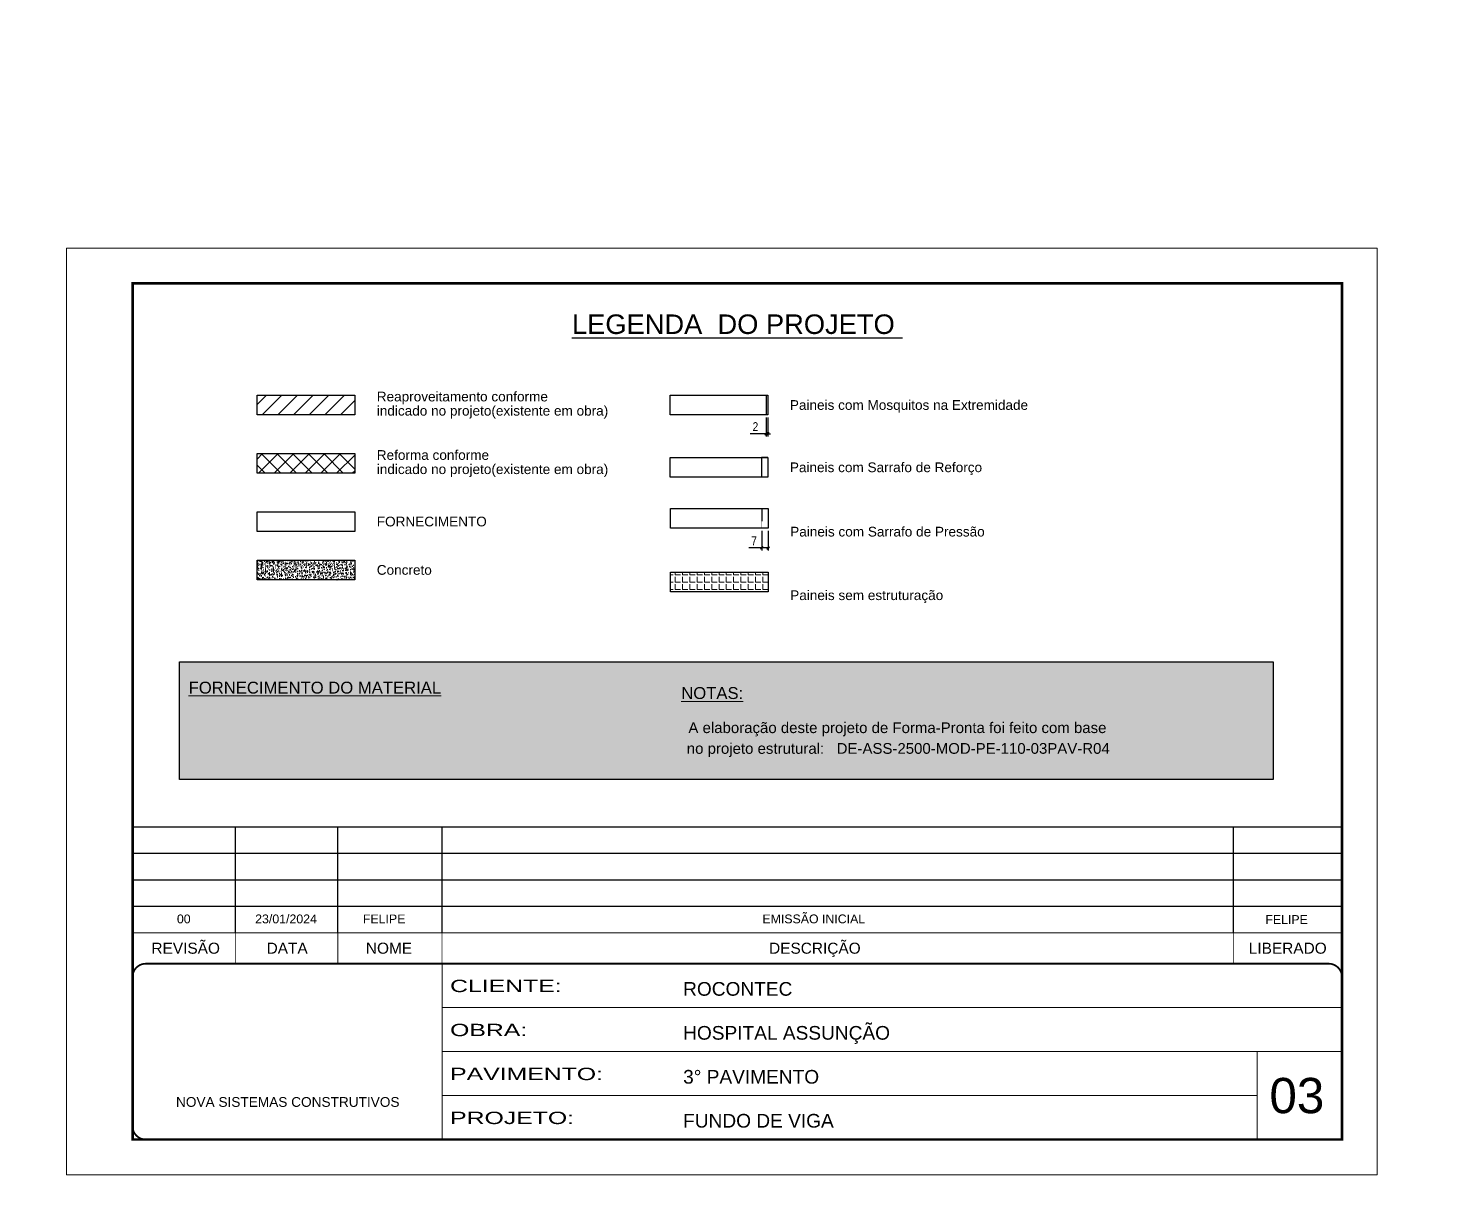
# Model space of a CAD drawing. Extents: x 2216 to 194001, y 226 to 38185.
# Drawn here: x 5343 to 6939, y 3647 to 4971 of the extents above; entities that cross this region are included whole.
import ezdxf
from ezdxf.enums import TextEntityAlignment as Align

# ---------------------------------------------------------------- set-up
doc = ezdxf.new("R2010")
doc.units = 0
for name, pattern in [('CONTINUO', [0]), ('DASHED', [0.75, 0.5, -0.25]), ('HIDDEN', [0.375, 0.25, -0.125])]:
    doc.linetypes.add(name, pattern=pattern)
doc.layers.add('00 - FELIPE', color=2, linetype='Continuous', plot=False)
for name, color, linetype, lineweight in [('CARIMBO', 255, 'Continuous', 9), ('Folhas', 255, 'Continuous', 9), ('Hachura', 251, 'Continuous', 9), ('REAPROVEITAMENTO', 251, 'Continuous', 9), ('Romaneio', 3, 'Continuous', 13), ('SARRAFO DE PRESSAO', 251, 'DASHED', 9)]:
    doc.layers.add(name, color=color, linetype=linetype, lineweight=lineweight)
for name, color, linetype in [('COTA', 241, 'Continuous'), ('Painéis', 200, 'Continuous'), ('SARR_2.2x7', 40, 'Continuous')]:
    doc.layers.add(name, color=color, linetype=linetype)
doc.layers.add('Demarcação 2', color=7, linetype='Continuous', lineweight=9, true_color=0xe0e0e0)
doc.styles.add('ARIAL', font='arial.ttf')
doc.styles.add('COTA TECNICA', font='techl___.ttf', dxfattribs={"height": 10})
doc.styles.add('COTA TECNICA-50', font='techl___.ttf', dxfattribs={"height": 10})
doc.styles.add('Tecnologia', font='')
doc.styles.get('Tecnologia').set_extended_font_data('Forgotten Futurist')
doc.dimstyles.new('PAINEL', dxfattribs={"dimtxt": 10, "dimasz": 3, "dimexe": 3, "dimexo": 3, "dimgap": 3, "dimtad": 1, "dimdec": 1, "dimzin": 12, "dimdsep": 46, "dimtxsty": 'COTA TECNICA', "dimblk1": 'OBLIQUE', "dimblk2": 'OBLIQUE', "dimsah": 1, "dimcen": 0.9, "dimclrd": 4, "dimclre": 4, "dimclrt": 240, "dimadec": 1, "dimazin": 3, "dimtfac": 1, "dimtdec": 1, "dimtmove": 0, "dimatfit": 3, "dimfxl": 1, "dimtolj": 1, "dimtzin": 12, "dimarcsym": 0})

# ---------------------------------------------------------------- blocks, each defined once
blk = doc.blocks.new('9999999999')
at = {"color": 30, "linetype": 'CONTINUO'}
for p, q in [((98564.6, 34230.2), (98564.6, 34429.4)), ((98564.6, 34379.6), (99584, 34379.6)), ((98564.6, 34329.8), (99488, 34329.8)), ((99584, 34329.8), (99488, 34329.8)), ((99488, 34329.8), (99488, 34230.2)), ((98564.6, 34280), (99488, 34280))]:
    blk.add_line(p, q, dxfattribs=at)
at = {"color": 30, "linetype": 'CONTINUO', "const_width": 2}
blk.add_lwpolyline([(99584, 34230.2), (99584, 34414.4, 0.414214), (99569, 34429.4), (98229, 34429.4, 0.414214), (98214, 34414.4), (98214, 34245.2, 0.414214), (98229, 34230.2), (99584, 34230.2)], format="xyb", dxfattribs=at)
at = {"layer": 'Folhas'}
blk.add_lwpolyline([(98139, 34190.2), (99624, 34190.2), (99624, 35240.2), (98139, 35240.2)], close=True, dxfattribs=at)
at = {"layer": 'Folhas', "color": 30, "const_width": 3}
blk.add_lwpolyline([(98214, 34230.2), (99584, 34230.2), (99584, 35200.2), (98214, 35200.2)], close=True, dxfattribs=at)
at = {"color": 7, "linetype": 'Continuous', "ltscale": 5, "style": 'ARIAL'}
for s, height, p in [('ROCONTEC', 15.48, (98837.7, 34393.1)), ('HOSPITAL ASSUNÇÃO', 15.483, (98837.7, 34343.3)), ('3° PAVIMENTO', 15.483, (98837.7, 34293.5)), ('NOVA SISTEMAS CONSTRUTIVOS', 11.059, (98263.2, 34267.2)), ('FUNDO DE VIGA', 15.483, (98837.7, 34243.7))]:
    blk.add_text(s, height=height, dxfattribs=at).set_placement(p)
at = {"layer": 'Folhas', "color": 7, "style": 'Tecnologia', "width": 1.5}
for s, p in [('CLIENTE:', (98573.7, 34397.2)), ('OBRA:', (98573.7, 34347.3)), ('PAVIMENTO:', (98573.7, 34297.5)), ('PROJETO:', (98573.7, 34247.7))]:
    blk.add_text(s, height=14, dxfattribs=at).set_placement(p)
blk = doc.blocks.new('_Oblique')
at = {"color": 0, "linetype": 'ByBlock', "lineweight": -2}
blk.add_line((-0.5, -0.5), (0.5, 0.5), dxfattribs=at)
blk = doc.blocks.new('*D94')
at = {"layer": 'COTA', "color": 4, "lineweight": -2, "transparency": 16777216}
for p, q in [((6178.8, 4529.9), (6178.8, 4508.5)), ((6180.8, 4529.9), (6180.8, 4508.5)), ((6178.8, 4511.5), (6160.7, 4511.5)), ((6180.8, 4511.5), (6178.8, 4511.5)), ((6180.8, 4511.5), (6183.8, 4511.5))]:
    blk.add_line(p, q, dxfattribs=at)
at = {"layer": 'Defpoints', "color": 0, "transparency": 16777216}
for p in [(6178.8, 4532.9), (6180.8, 4532.9), (6178.8, 4511.5)]:
    blk.add_point(p, dxfattribs=at)
at = {"layer": 'COTA', "color": 4, "lineweight": -2, "transparency": 16777216, "xscale": 3, "yscale": 3, "zscale": 3}
blk.add_blockref('_Oblique', (6178.8, 4511.5), dxfattribs=at)
at = {"layer": 'COTA', "color": 4, "lineweight": -2, "transparency": 16777216, "xscale": 3, "yscale": 3, "zscale": 3, "rotation": 180}
blk.add_blockref('_Oblique', (6180.8, 4511.5), dxfattribs=at)
at = {"layer": 'COTA', "color": 240, "transparency": 16777216, "insert": (6166.8, 4519.5), "char_height": 10, "attachment_point": 5, "style": 'COTA TECNICA'}
blk.add_mtext('\\A1;2', dxfattribs=at)
blk = doc.blocks.new('*D95')
at = {"layer": 'COTA', "color": 4, "lineweight": -2, "transparency": 16777216}
for p, q in [((6174.2, 4401.5), (6174.2, 4379)), ((6181.2, 4401.5), (6181.2, 4379)), ((6174.2, 4382), (6159.5, 4382)), ((6181.2, 4382), (6174.2, 4382))]:
    blk.add_line(p, q, dxfattribs=at)
at = {"layer": 'Defpoints', "color": 0, "transparency": 16777216}
for p in [(6174.2, 4404.5), (6181.2, 4404.5), (6174.2, 4382)]:
    blk.add_point(p, dxfattribs=at)
at = {"layer": 'COTA', "color": 4, "lineweight": -2, "transparency": 16777216, "xscale": 3, "yscale": 3, "zscale": 3, "rotation": 180}
blk.add_blockref('_Oblique', (6174.2, 4382), dxfattribs=at)
at = {"layer": 'COTA', "color": 4, "lineweight": -2, "transparency": 16777216, "xscale": 3, "yscale": 3, "zscale": 3}
blk.add_blockref('_Oblique', (6181.2, 4382), dxfattribs=at)
at = {"layer": 'COTA', "color": 240, "transparency": 16777216, "insert": (6165.3, 4390.1), "char_height": 10, "attachment_point": 5, "style": 'COTA TECNICA'}
blk.add_mtext('\\A1;7', dxfattribs=at)
blk = doc.blocks.new('*D240')
at = {"layer": '00 - FELIPE', "color": 4, "lineweight": -2, "transparency": 16777216}
for p, q in [((4670.3, 1925.6), (4670.3, 1893.9)), ((4715.3, 1925.6), (4715.3, 1893.9)), ((4670.3, 1896.9), (4715.3, 1896.9))]:
    blk.add_line(p, q, dxfattribs=at)
at = {"layer": 'Defpoints', "color": 0, "linetype": 'ByBlock', "transparency": 16777216}
for p in [(193755.2, 38185), (193999.2, 38185), (193999.2, 38154)]:
    blk.add_point(p, dxfattribs=at)
at = {"layer": 'Defpoints', "color": 0, "transparency": 16777216}
for p in [(4670.3, 1928.6), (4715.3, 1928.6), (4715.3, 1896.9)]:
    blk.add_point(p, dxfattribs=at)
at = {"layer": 'Romaneio', "color": 4, "linetype": 'ByBlock', "lineweight": -2, "transparency": 16777216}
for p, q in [((193755.2, 38182), (193755.2, 38151)), ((193999.2, 38182), (193999.2, 38151)), ((193755.2, 38154), (193999.2, 38154))]:
    blk.add_line(p, q, dxfattribs=at)
at = {"layer": '00 - FELIPE', "color": 4, "lineweight": -2, "transparency": 16777216, "xscale": 3, "yscale": 3, "zscale": 3, "rotation": 180}
blk.add_blockref('_Oblique', (4670.3, 1896.9), dxfattribs=at)
at = {"layer": '00 - FELIPE', "color": 4, "lineweight": -2, "transparency": 16777216, "xscale": 3, "yscale": 3, "zscale": 3}
blk.add_blockref('_Oblique', (4715.3, 1896.9), dxfattribs=at)
at = {"layer": 'Romaneio', "color": 4, "linetype": 'ByBlock', "lineweight": -2, "transparency": 16777216, "xscale": 3, "yscale": 3, "zscale": 3, "rotation": 180}
blk.add_blockref('_Oblique', (193755.2, 38154), dxfattribs=at)
at = {"layer": 'Romaneio', "color": 4, "linetype": 'ByBlock', "lineweight": -2, "transparency": 16777216, "xscale": 3, "yscale": 3, "zscale": 3}
blk.add_blockref('_Oblique', (193999.2, 38154), dxfattribs=at)
at = {"layer": '00 - FELIPE', "color": 240, "transparency": 16777216, "insert": (4692.8, 1905), "char_height": 10, "attachment_point": 5, "style": 'COTA TECNICA'}
blk.add_mtext('\\A1;45', dxfattribs=at)
at = {"layer": 'Romaneio', "color": 240, "linetype": 'ByBlock', "transparency": 16777216, "insert": (193877.2, 38162.1), "char_height": 10, "attachment_point": 5, "style": 'COTA TECNICA-50'}
blk.add_mtext('\\A1;244', dxfattribs=at)
blk = doc.blocks.new('*D241')
at = {"layer": '00 - FELIPE', "color": 4, "lineweight": -2, "transparency": 16777216}
for p, q in [((4715.3, 1925.6), (4715.3, 1893.9)), ((4959.4, 1925.6), (4959.4, 1893.9)), ((4715.3, 1896.9), (4959.4, 1896.9))]:
    blk.add_line(p, q, dxfattribs=at)
at = {"layer": 'Defpoints', "color": 0, "linetype": 'ByBlock', "transparency": 16777216}
for p in [(193755.2, 38185), (193999.2, 38185), (193755.2, 38125.7)]:
    blk.add_point(p, dxfattribs=at)
at = {"layer": 'Defpoints', "color": 0, "transparency": 16777216}
for p in [(4715.3, 1928.6), (4959.4, 1928.6), (4959.4, 1896.9)]:
    blk.add_point(p, dxfattribs=at)
at = {"layer": 'Painéis', "color": 4, "linetype": 'ByBlock', "lineweight": -2, "transparency": 16777216}
for p, q in [((193755.2, 38182), (193755.2, 38122.7)), ((193999.2, 38182), (193999.2, 38122.7)), ((193999.2, 38125.7), (193755.2, 38125.7))]:
    blk.add_line(p, q, dxfattribs=at)
at = {"layer": '00 - FELIPE', "color": 4, "lineweight": -2, "transparency": 16777216, "xscale": 3, "yscale": 3, "zscale": 3, "rotation": 180}
blk.add_blockref('_Oblique', (4715.3, 1896.9), dxfattribs=at)
at = {"layer": '00 - FELIPE', "color": 4, "lineweight": -2, "transparency": 16777216, "xscale": 3, "yscale": 3, "zscale": 3}
blk.add_blockref('_Oblique', (4959.4, 1896.9), dxfattribs=at)
at = {"layer": 'Painéis', "color": 4, "linetype": 'ByBlock', "lineweight": -2, "transparency": 16777216, "xscale": 3, "yscale": 3, "zscale": 3, "rotation": 180}
blk.add_blockref('_Oblique', (193755.2, 38125.7), dxfattribs=at)
at = {"layer": 'Painéis', "color": 4, "linetype": 'ByBlock', "lineweight": -2, "transparency": 16777216, "xscale": 3, "yscale": 3, "zscale": 3}
blk.add_blockref('_Oblique', (193999.2, 38125.7), dxfattribs=at)
at = {"layer": '00 - FELIPE', "color": 240, "transparency": 16777216, "insert": (4837.4, 1905), "char_height": 10, "attachment_point": 5, "style": 'COTA TECNICA'}
blk.add_mtext('\\A1;244', dxfattribs=at)
at = {"layer": 'Painéis', "color": 240, "linetype": 'ByBlock', "transparency": 16777216, "insert": (193877.2, 38133.8), "char_height": 10, "attachment_point": 5, "style": 'COTA TECNICA-50'}
blk.add_mtext('\\A1;2X', dxfattribs=at)

msp = doc.modelspace()

# ---------------------------------------------------------------- hatches: boundary and pattern name
at = {"layer": 'COTA', "linetype": 'Continuous', "ltscale": 200}
h = msp.add_hatch(dxfattribs=at)
h.set_pattern_fill('AR-CONC', color=256, scale=0.9)
h.set_pattern_definition([(50, (-98220.462, -30488.2817), (6.45534164, -0.56476921), [0.675, -7.425]), (355, (-98220.462, -30488.282), (-1.248762, 6.7697292), [0.54, -5.94]), (100.4514445, (-98219.924, -30488.329), (5.20657962, 6.20495992), [0.57366173, -6.310279]), (46.1842, (-98220.462, -30486.482), (9.605172, -1.4896735), [1.0125, -11.1375]), (96.6356355, (-98219.662, -30486.606), (8.4119575, 8.7670674), [0.8604931, -9.4654238]), (351.184164, (-98220.462, -30486.482), (8.4119575, 8.7670674), [0.81, -8.91]), (21, (-98219.562, -30486.9317), (5.37216347, -3.62357002), [0.675, -7.425]), (326, (-98219.562, -30486.932), (2.189838, 6.5263504), [0.54, -5.94]), (71.451445, (-98219.1146, -30487.2337), (7.5620014, 2.90278038), [0.5736617, -6.310279]), (37.5, (-98220.4622, -30488.2817), (0.1094387, 2.996044684), [0, -5.868, 0, -6.03, 0, -5.9625]), (7.5, (-98220.4622, -30488.2817), (2.36762584, 3.54970541), [0, -3.438, 0, -5.733, 0, -2.2725]), (327.5, (-98222.4692, -30488.2817), (4.804401926, -0.202993846), [0, -2.25, 0, -7.02, 0, -9.315]), (317.5, (-98223.3692, -30488.2817), (5.24867552, 0.90094484), [0, -2.925, 0, -4.662, 0, -6.615])])
h.paths.add_polyline_path([(5712.85, 4346.05), (5712.85, 4368.3), (5602.28, 4368.3), (5602.28, 4346.05)])
at = {"layer": 'Demarcação 2'}
h = msp.add_hatch(color=8, dxfattribs=at)
h.set_gradient(color1=(112, 112, 112), one_color=1, tint=1, name='SPHERICAL')
h.paths.add_polyline_path([(5514.36, 4252.9), (6753.3, 4252.9), (6753.3, 4119.89), (5514.36, 4119.89)])
at = {"layer": 'Hachura'}
h = msp.add_hatch(dxfattribs=at)
h.set_pattern_fill('ANGLE', color=256, scale=30)
h.set_pattern_definition([(0, (-98220.462, -30488.282), (0, 8.25), [6, -2.25]), (90, (-98220.462, -30488.282), (-8.25, 5e-16), [6, -2.25])])
h.paths.add_polyline_path([(6181.19, 4354.68), (6070.62, 4354.68), (6070.62, 4332.43), (6181.19, 4332.43)])
at = {"layer": 'REAPROVEITAMENTO'}
h = msp.add_hatch(dxfattribs=at)
h.set_pattern_fill('ANSI31', color=256, scale=100, style=0)
h.set_pattern_definition([(45, (6652.563, 7733.931), (-8.838835, 8.838835), [])])
h.paths.add_polyline_path([(5602.28, 4555.14), (5602.28, 4532.89), (5712.85, 4532.89), (5712.85, 4555.14)])
h = msp.add_hatch(dxfattribs=at)
h.set_pattern_fill('ANSI37', color=256, scale=100, style=0)
h.set_pattern_definition([(45, (-94253.454, -30283.806), (-8.8388348, 8.8388348), []), (135, (-94253.454, -30283.806), (-8.8388348, -8.8388348), [])])
h.paths.add_polyline_path([(5602.28, 4488.91), (5602.28, 4466.66), (5712.85, 4466.66), (5712.85, 4488.91)])

# ---------------------------------------------------------------- linework, layer by layer
at = {"color": 30}
for p, q in [((5461.19, 4066.06), (6831.19, 4066.06)), ((5577.95, 3946.06), (5577.95, 4066.06)), ((5693.61, 3946.06), (5693.61, 4066.06)), ((5811.77, 3946.06), (5811.77, 4066.06)), ((6708.53, 3946.06), (6708.53, 4066.06)), ((5461.19, 4036.06), (6831.19, 4036.06)), ((5461.19, 4006.06), (6831.19, 4006.06)), ((5461.19, 3976.06), (6831.19, 3976.06))]:
    msp.add_line(p, q, dxfattribs=at)
msp.add_lwpolyline([(5514.36, 4252.9), (6753.3, 4252.9), (6753.3, 4119.89), (5514.36, 4119.89)], close=True, dxfattribs=at)
at = {"color": 30, "const_width": 1}
for points in [[(5461.19, 3946.06), (6831.19, 3946.06)], [(5577.95, 3946.06), (5577.95, 3911.06)], [(5693.61, 3946.06), (5693.61, 3911.06)], [(5811.77, 3946.06), (5811.77, 3911.06)], [(6708.53, 3946.06), (6708.53, 3911.06)]]:
    msp.add_lwpolyline(points, dxfattribs=at)
at = {"layer": 'COTA', "linetype": 'Continuous', "ltscale": 200}
msp.add_lwpolyline([(5602.28, 4368.3), (5712.85, 4368.3), (5712.85, 4346.05), (5602.28, 4346.05)], close=True, dxfattribs=at)
at = {"layer": 'Painéis', "linetype": 'Continuous'}
msp.add_line((6178.82, 4555.14), (6178.82, 4532.89), dxfattribs=at)
for points in [[(5602.28, 4555.14), (5712.85, 4555.14), (5712.85, 4532.89), (5602.28, 4532.89)], [(6070.25, 4555.14), (6180.82, 4555.14), (6180.82, 4532.89), (6070.25, 4532.89)], [(5602.28, 4488.91), (5712.85, 4488.91), (5712.85, 4466.66), (5602.28, 4466.66)], [(6070.25, 4484.54), (6180.82, 4484.54), (6180.82, 4462.29), (6070.25, 4462.29)], [(5602.28, 4423.1), (5712.85, 4423.1), (5712.85, 4400.85), (5602.28, 4400.85)], [(6070.62, 4426.71), (6181.19, 4426.71), (6181.19, 4404.46), (6070.62, 4404.46)], [(6070.62, 4354.68), (6181.19, 4354.68), (6181.19, 4332.43), (6070.62, 4332.43)]]:
    msp.add_lwpolyline(points, close=True, dxfattribs=at)
at = {"layer": 'SARR_2.2x7', "linetype": 'Continuous'}
for p, q in [((6180.82, 4484.54), (6173.82, 4484.54)), ((6180.82, 4462.29), (6173.82, 4462.29))]:
    msp.add_line(p, q, dxfattribs=at)
at = {"layer": 'SARR_2.2x7'}
for p, q in [((6173.82, 4484.54), (6173.82, 4462.29)), ((6180.82, 4484.54), (6180.82, 4462.29))]:
    msp.add_line(p, q, dxfattribs=at)
at = {"layer": 'SARR_2.2x7', "linetype": 'HIDDEN'}
msp.add_line((6174.19, 4426.71), (6174.19, 4404.46), dxfattribs=at)

# ---------------------------------------------------------------- block references
at = {"layer": 'SARRAFO DE PRESSAO', "color": 6, "linetype": 'ByBlock'}
msp.add_blockref('9999999999', (-92752.79, -30518.38), dxfattribs=at)

# ---------------------------------------------------------------- texts
at = {"color": 0, "linetype": 'Continuous', "ltscale": 5, "style": 'ARIAL'}
msp.add_text('%%ULEGENDA  DO PROJETO ', height=22.1184, dxfattribs=at).set_placement((6146.1, 4624.5), align=Align.CENTER)
at = {"style": 'ARIAL'}
for s, p in [('REVISÃO', (5521.37, 3928.56)), ('DATA', (5636.35, 3928.56)), ('NOME', (5751.7, 3928.56)), ('DESCRIÇÃO', (6234.15, 3928.56)), ('LIBERADO', (6769.83, 3928.56))]:
    msp.add_text(s, height=12.5, dxfattribs=at).set_placement(p, align=Align.MIDDLE_CENTER)
at = {"layer": 'CARIMBO', "style": 'ARIAL'}
for s, p in [('Reaproveitamento conforme ', (5737.85, 4553.59)), ('Paineis com Mosquitos na Extremidade', (6205.82, 4544.02)), ('indicado no projeto(existente em obra)', (5737.85, 4537.51)), ('Reforma conforme ', (5737.85, 4487.36)), ('indicado no projeto(existente em obra)', (5737.85, 4471.27)), ('Paineis com Sarrafo de Reforço', (6205.82, 4473.42)), ('FORNECIMENTO', (5737.85, 4411.98)), ('Paineis com Sarrafo de Pressão', (6206.19, 4400.53)), ('Concreto', (5737.85, 4357.17)), ('Paineis sem estruturação', (6206.19, 4328.5))]:
    msp.add_text(s, height=11, dxfattribs=at).set_placement(p, align=Align.MIDDLE_LEFT)
at = {"layer": 'CARIMBO', "color": 5, "style": 'ARIAL'}
for s, height, p in [('%%UFORNECIMENTO DO MATERIAL', 13.5, (5524.71, 4217.03)), ('%%UNOTAS:', 13.5, (6082.78, 4210.91)), ('  A elaboração deste projeto de Forma-Pronta foi feito com base', 12.15, (6081.43, 4172.31)), ('  no projeto estrutural:', 12.15, (6079.61, 4148.82))]:
    msp.add_text(s, height=height, dxfattribs=at).set_placement(p)
at = {"layer": 'CARIMBO', "color": 1, "style": 'ARIAL'}
msp.add_text('DE-ASS-2500-MOD-PE-110-03PAV-R04', height=12.15, dxfattribs=at).set_placement((6258.83, 4148.82))
at = {"layer": 'CARIMBO', "style": 'ARIAL'}
for s, p in [('00', (5511.45, 3956.75)), ('23/01/2024', (5600.1, 3956.75)), ('FELIPE', (5722.13, 3956.75)), ('EMISSÃO INICIAL', (6174.69, 3956.75))]:
    msp.add_text(s, height=10, dxfattribs=at).set_placement(p)
at = {"layer": 'CARIMBO', "color": 7, "style": 'ARIAL'}
msp.add_text('03', height=40, dxfattribs=at).set_placement((6749.1, 3741.62))
at = {"layer": 'CARIMBO', "style": 'ARIAL'}
msp.add_attdef('FELIPE', text='', height=10, dxfattribs=at).set_placement((6768.54, 3961.06), align=Align.MIDDLE_CENTER)

# ---------------------------------------------------------------- dimensions: what is measured, and where the dimension line sits
at = {"layer": '00 - FELIPE'}
for base, p1, p2, picture, middle in [((4715.34, 1896.92), (4670.34, 1928.59), (4715.34, 1928.59), '*D240', (4692.84, 1905.03)), ((4959.37, 1896.92), (4715.34, 1928.59), (4959.37, 1928.59), '*D241', (4837.36, 1904.99))]:
    dim = msp.add_linear_dim(base=base, p1=p1, p2=p2, dimstyle='PAINEL', dxfattribs=at)
    dim.commit()
    dim.dimension.update_dxf_attribs({"geometry": picture, "text_midpoint": middle})
at = {"layer": 'COTA'}
for base, p1, p2, picture, middle in [((6178.82, 4511.47), (6180.82, 4532.89), (6178.82, 4532.89), '*D94', (6166.77, 4519.47)), ((6174.19, 4381.98), (6181.19, 4404.46), (6174.19, 4404.46), '*D95', (6165.32, 4390.05))]:
    dim = msp.add_linear_dim(base=base, p1=p1, p2=p2, dimstyle='PAINEL', dxfattribs=at)
    dim.commit()
    dim.dimension.update_dxf_attribs({"geometry": picture, "text_midpoint": middle})

doc.saveas('drawing.dxf')
